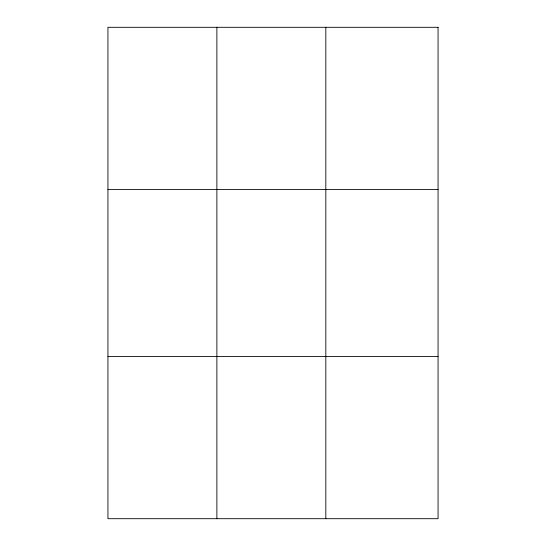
<?xml version="1.0" encoding="UTF-8"?>
<svg xmlns="http://www.w3.org/2000/svg" width="546" height="546" viewBox="0 0 546 546"><rect width="100%" height="100%" fill="white"/><g stroke="black" fill="none" stroke-linecap="round" stroke-linejoin="round"><path stroke-width="0.82" d="M216.878 27.3L216.878 518.7M325.819 27.3L325.819 518.7M107.937 189.462L438.063 189.462M107.937 356.538L438.063 356.538M438.063 27.3L438.063 518.7L107.937 518.7L107.937 27.3L438.063 27.3"/></g></svg>
